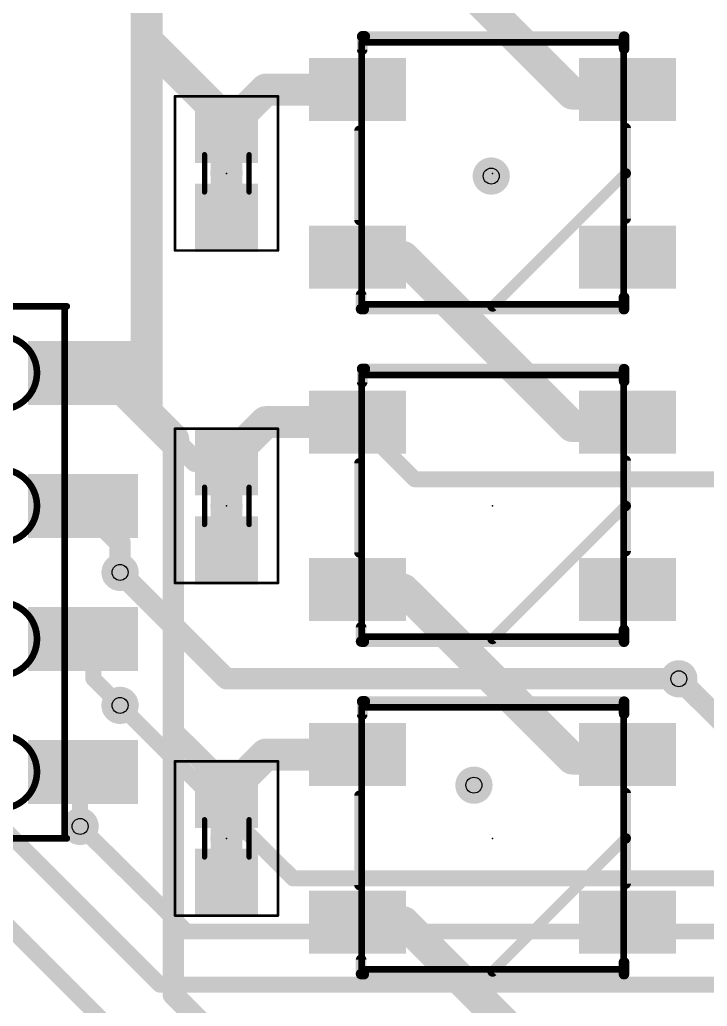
# Model space of a CAD drawing. Extents: x -17 to 51, y -3 to 114.
# Drawn here: x 6.21 to 19.34, y 18.38 to 37.22 of the extents above; entities that cross this region are included whole.
import ezdxf

# ---------------------------------------------------------------- set-up
doc = ezdxf.new("R2010")
doc.units = 0
for name, color, linetype in [('1', 22, 'CONTINUOUS'), ('16', 175, 'CONTINUOUS'), ('18', 82, 'CONTINUOUS'), ('21', 253, 'CONTINUOUS'), ('23', 7, 'CONTINUOUS'), ('29', 253, 'CONTINUOUS'), ('31', 253, 'CONTINUOUS'), ('35', 253, 'CONTINUOUS'), ('39', 22, 'CONTINUOUS'), ('44', 253, 'CONTINUOUS'), ('51', 253, 'CONTINUOUS')]:
    doc.layers.add(name, color=color, linetype=linetype)

# ---------------------------------------------------------------- blocks, each defined once
blk = doc.blocks.new('RECT')
blk.add_solid([(-0.5, -0.5), (0.5, -0.5), (-0.5, 0.5), (0.5, 0.5)])
blk = doc.blocks.new('ROUNDV')
at = {"const_width": 0.5}
blk.add_lwpolyline([(0, -0.25, 1), (0, 0.25, 1), (0, -0.25)], format="xyb", dxfattribs=at)

msp = doc.modelspace()

# ---------------------------------------------------------------- linework, layer by layer
at = {"layer": '1'}
for points, const_width in [([(8.636, 43.18), (8.636, 36.83)], 0.6096), ([(13.538, 39.04), (16.764, 35.814)], 0.6096), ([(8.636, 36.83), (8.636, 29.718)], 0.6096), ([(10.16, 35.306), (8.636, 36.83)], 0.6096), ([(10.91, 35.89), (10.16, 35.14)], 0.6096), ([(12.663, 35.89), (10.91, 35.89)], 0.6096), ([(17.741, 35.814), (17.817, 35.89)], 0.6096), ([(16.764, 35.814), (17.741, 35.814)], 0.6096), ([(10.16, 35.14), (10.16, 35.306)], 0.6096), ([(12.663, 32.69), (13.538, 32.69)], 0.6096), ([(13.538, 32.69), (16.764, 29.464)], 0.6096), ([(7.422, 30.48), (7.874, 30.48)], 0.6096), ([(7.874, 30.48), (8.636, 29.718)], 0.6096), ([(8.636, 29.718), (8.89, 29.464)], 0.6096), ([(8.89, 29.464), (9.144, 29.21)], 0.6096), ([(10.91, 29.54), (10.16, 28.79)], 0.6096), ([(12.663, 29.54), (10.91, 29.54)], 0.6096), ([(16.764, 29.464), (17.893, 29.464)], 0.6096), ([(17.893, 29.464), (17.817, 29.54)], 0.6096), ([(18.288, 29.464), (17.893, 29.464)], 0.6096), ([(9.564, 28.79), (8.89, 29.464)], 0.4064), ([(13.755, 28.448), (12.663, 29.54)], 0.3048), ([(9.144, 29.21), (9.144, 23.622)], 0.4064), ([(10.16, 28.79), (9.564, 28.79)], 0.4064), ([(21.082, 28.448), (13.755, 28.448)], 0.3048), ([(8.128, 27.234), (7.422, 27.94)], 0.4064), ([(8.128, 26.67), (8.128, 27.234)], 0.4064), ([(12.663, 26.34), (13.538, 26.34)], 0.6096), ([(13.538, 26.34), (16.764, 23.114)], 0.6096), ([(7.62, 25.202), (7.422, 25.4)], 0.3048), ([(7.62, 24.638), (7.62, 25.202)], 0.3048), ([(8.128, 24.13), (7.62, 24.638)], 0.3048), ([(20.704, 22.73), (18.796, 24.638)], 0.4064), ([(9.144, 23.622), (9.144, 18.606)], 0.4064), ([(10.16, 22.606), (9.144, 23.622)], 0.4064), ([(10.91, 23.19), (10.16, 22.44)], 0.6096), ([(12.663, 23.19), (10.91, 23.19)], 0.6096), ([(16.764, 23.114), (17.741, 23.114)], 0.6096), ([(17.741, 23.114), (17.817, 23.19)], 0.6096), ([(7.366, 22.804), (7.422, 22.86)], 0.3048), ([(7.366, 21.8186), (7.366, 22.804)], 0.3048), ([(10.16, 22.44), (10.16, 22.606)], 0.4064), ([(12.663, 19.99), (13.538, 19.99)], 0.6096), ([(13.538, 19.99), (16.764, 16.764)], 0.6096), ([(9.144, 18.606), (10.91, 16.84)], 0.4064)]:
    msp.add_lwpolyline(points, dxfattribs=dict(at, const_width=const_width))
for points, const_width in [([(8.7438, 36.9378, 1), (8.5282, 36.7222)], 0.3048), ([(8.7884, 36.83, 1), (8.4836, 36.83)], 0.3048), ([(8.4836, 36.83, 1), (8.7884, 36.83)], 0.3048), ([(10.91, 36.0424, 1), (10.91, 35.7376)], 0.3048), ([(11.0178, 35.7822, 1), (10.8022, 35.9978)], 0.3048), ([(12.663, 35.7376, 1), (12.663, 36.0424)], 0.3048), ([(17.9248, 35.7822, 1), (17.7092, 35.9978)], 0.3048), ([(16.764, 35.9664, 1), (16.764, 35.6616)], 0.3048), ([(16.6562, 35.7062, 1), (16.8718, 35.9218)], 0.3048), ([(17.6332, 35.9218, 1), (17.8488, 35.7062)], 0.3048), ([(17.741, 35.6616, 1), (17.741, 35.9664)], 0.3048), ([(10.3124, 35.306, 1), (10.0076, 35.306)], 0.3048), ([(10.0522, 35.1982, 1), (10.2678, 35.4138)], 0.3048), ([(10.0522, 35.2478, 1), (10.2678, 35.0322)], 0.3048), ([(10.0076, 35.14, 1), (10.3124, 35.14)], 0.3048), ([(12.663, 32.8424, 1), (12.663, 32.5376)], 0.3048), ([(13.6458, 32.7978, 1), (13.4302, 32.5822)], 0.3048), ([(13.538, 32.5376, 1), (13.538, 32.8424)], 0.3048), ([(7.422, 30.6324, 1), (7.422, 30.3276)], 0.3048), ([(7.9818, 30.5878, 1), (7.7662, 30.3722)], 0.3048), ([(7.874, 30.3276, 1), (7.874, 30.6324)], 0.3048), ([(8.7438, 29.8258, 1), (8.5282, 29.6102)], 0.3048), ([(8.5282, 29.6102, 1), (8.7438, 29.8258)], 0.3048), ([(8.4836, 29.718, 1), (8.7884, 29.718)], 0.3048), ([(8.9978, 29.5718, 1), (8.7822, 29.3562)], 0.3048), ([(10.91, 29.6924, 1), (10.91, 29.3876)], 0.3048), ([(11.0178, 29.4322, 1), (10.8022, 29.6478)], 0.3048), ([(12.663, 29.3876, 1), (12.663, 29.6924)], 0.3048), ([(16.764, 29.6164, 1), (16.764, 29.3116)], 0.3048), ([(17.9248, 29.6478, 1), (17.7092, 29.4322)], 0.3048), ([(17.893, 29.6164, 1), (17.893, 29.3116)], 0.3048), ([(17.893, 29.3116, 1), (17.893, 29.6164)], 0.3048), ([(18.288, 29.3116, 1), (18.288, 29.6164)], 0.3048), ([(8.7822, 29.3562, 1), (8.9978, 29.5718)], 0.3048), ([(8.9618, 29.5358, 1), (8.8182, 29.3922)], 0.2032), ([(12.7169, 29.5939, 1), (12.6091, 29.4861)], 0.1524), ([(16.6562, 29.3562, 1), (16.8718, 29.5718)], 0.3048), ([(17.7852, 29.3562, 1), (18.0008, 29.5718)], 0.3048), ([(9.0362, 29.1022, 1), (9.2518, 29.3178)], 0.3048), ([(9.2456, 29.21, 1), (9.0424, 29.21)], 0.2032), ([(10.0522, 28.8978, 1), (10.2678, 28.6822)], 0.3048), ([(9.564, 28.8916, 1), (9.564, 28.6884)], 0.2032), ([(9.4922, 28.7182, 1), (9.6358, 28.8618)], 0.2032), ([(10.16, 28.6884, 1), (10.16, 28.8916)], 0.2032), ([(13.755, 28.5242, 1), (13.755, 28.3718)], 0.1524), ([(13.7011, 28.3941, 1), (13.8089, 28.5019)], 0.1524), ([(7.4938, 28.0118, 1), (7.3502, 27.8682)], 0.2032), ([(8.2296, 27.234, 1), (8.0264, 27.234)], 0.2032), ([(8.0562, 27.1622, 1), (8.1998, 27.3058)], 0.2032), ([(8.0264, 26.67, 1), (8.2296, 26.67)], 0.2032), ([(12.663, 26.4924, 1), (12.663, 26.1876)], 0.3048), ([(13.6458, 26.4478, 1), (13.4302, 26.2322)], 0.3048), ([(13.538, 26.1876, 1), (13.538, 26.4924)], 0.3048), ([(7.4759, 25.4539, 1), (7.3681, 25.3461)], 0.1524), ([(7.6962, 25.202, 1), (7.5438, 25.202)], 0.1524), ([(7.5661, 25.1481, 1), (7.6739, 25.2559)], 0.1524), ([(7.6739, 24.6919, 1), (7.5661, 24.5841)], 0.1524), ([(7.5438, 24.638, 1), (7.6962, 24.638)], 0.1524), ([(18.8678, 24.7098, 1), (18.7242, 24.5662)], 0.2032), ([(8.0741, 24.0761, 1), (8.1819, 24.1839)], 0.1524), ([(9.2456, 23.622, 1), (9.0424, 23.622)], 0.2032), ([(9.2158, 23.6938, 1), (9.0722, 23.5502)], 0.2032), ([(9.0424, 23.622, 1), (9.2456, 23.622)], 0.2032), ([(10.91, 23.3424, 1), (10.91, 23.0376)], 0.3048), ([(11.0178, 23.0822, 1), (10.8022, 23.2978)], 0.3048), ([(12.663, 23.0376, 1), (12.663, 23.3424)], 0.3048), ([(16.764, 23.2664, 1), (16.764, 22.9616)], 0.3048), ([(16.6562, 23.0062, 1), (16.8718, 23.2218)], 0.3048), ([(17.6332, 23.2218, 1), (17.8488, 23.0062)], 0.3048), ([(17.9248, 23.0822, 1), (17.7092, 23.2978)], 0.3048), ([(17.741, 22.9616, 1), (17.741, 23.2664)], 0.3048), ([(7.4759, 22.8061, 1), (7.3681, 22.9139)], 0.1524), ([(7.4422, 22.804, 1), (7.2898, 22.804)], 0.1524), ([(7.3121, 22.8579, 1), (7.4199, 22.7501)], 0.1524), ([(10.2616, 22.606, 1), (10.0584, 22.606)], 0.2032), ([(10.0522, 22.5478, 1), (10.2678, 22.3322)], 0.3048), ([(10.0882, 22.5342, 1), (10.2318, 22.6778)], 0.2032), ([(10.0584, 22.44, 1), (10.2616, 22.44)], 0.2032), ([(7.2898, 21.8186, 1), (7.4422, 21.8186)], 0.1524), ([(12.663, 20.1424, 1), (12.663, 19.8376)], 0.3048), ([(13.6458, 20.0978, 1), (13.4302, 19.8822)], 0.3048), ([(13.538, 19.8376, 1), (13.538, 20.1424)], 0.3048), ([(9.0424, 18.606, 1), (9.2456, 18.606)], 0.2032), ([(9.2158, 18.6778, 1), (9.0722, 18.5342)], 0.2032)]:
    msp.add_lwpolyline(points, format="xyb", dxfattribs=dict(at, const_width=const_width))
at = {"layer": '16'}
for points, const_width in [([(10.16, 24.638), (8.128, 26.67)], 0.4064), ([(18.796, 24.638), (10.16, 24.638)], 0.4064), ([(8.89, 18.796), (3.556, 24.13)], 0.3048), ([(11.43, 20.828), (8.128, 24.13)], 0.3048), ([(8.128, 17.78), (3.556, 22.352)], 0.3048), ([(9.398, 19.812), (7.366, 21.8186)], 0.3048), ([(21.844, 20.828), (11.43, 20.828)], 0.3048), ([(21.336, 19.812), (9.398, 19.812)], 0.3048), ([(21.336, 18.796), (8.89, 18.796)], 0.3048)]:
    msp.add_lwpolyline(points, dxfattribs=dict(at, const_width=const_width))
for points, const_width in [([(8.1998, 26.7418, 1), (8.0562, 26.5982)], 0.2032), ([(10.16, 24.7396, 1), (10.16, 24.5364)], 0.2032), ([(10.0882, 24.5662, 1), (10.2318, 24.7098)], 0.2032), ([(18.796, 24.5364, 1), (18.796, 24.7396)], 0.2032), ([(8.1819, 24.1839, 1), (8.0741, 24.0761)], 0.1524), ([(7.4195, 21.8728, 1), (7.3125, 21.7644)], 0.1524), ([(11.43, 20.9042, 1), (11.43, 20.7518)], 0.1524), ([(11.3761, 20.7741, 1), (11.4839, 20.8819)], 0.1524), ([(9.398, 19.8882, 1), (9.398, 19.7358)], 0.1524), ([(9.3445, 19.7578, 1), (9.4515, 19.8662)], 0.1524), ([(8.89, 18.8722, 1), (8.89, 18.7198)], 0.1524), ([(8.8361, 18.7421, 1), (8.9439, 18.8499)], 0.1524)]:
    msp.add_lwpolyline(points, format="xyb", dxfattribs=dict(at, const_width=const_width))
at = {"layer": '21'}
for points, const_width in [([(12.7508, 36.6522), (12.7508, 36.9062)], 0.2032), ([(12.7508, 36.9062), (12.8016, 36.9062)], 0.2032), ([(12.8016, 36.9062), (12.8016, 36.9011)], 0.2032), ([(12.8016, 36.9011), (17.7521, 36.9011)], 0.2032), ([(17.7521, 36.9011), (17.7521, 36.67)], 0.2032), ([(17.78, 35.1536), (17.78, 34.29)], 0.2032), ([(12.7, 33.401), (12.7, 35.1028)], 0.2032), ([(10.1905, 34.29), (10.1295, 34.29)], 0.5588), ([(17.78, 34.29), (15.24, 31.75)], 0.2032), ([(17.78, 34.29), (17.78, 33.4264)], 0.2032), ([(12.7305, 31.971), (12.7305, 31.6992)], 0.2032), ([(17.7495, 31.6967), (17.7495, 31.9227)], 0.2032), ([(2.032, 31.75), (7.112, 31.75)], 0.127), ([(12.7305, 31.6992), (12.7813, 31.6992)], 0.2032), ([(12.7813, 31.6992), (12.7813, 31.6967)], 0.2032), ([(12.7813, 31.6967), (17.7495, 31.6967)], 0.2032), ([(12.7508, 30.3022), (12.7508, 30.5562)], 0.2032), ([(12.7508, 30.5562), (12.8016, 30.5562)], 0.2032), ([(12.8016, 30.5562), (12.8016, 30.5511)], 0.2032), ([(12.8016, 30.5511), (17.7521, 30.5511)], 0.2032), ([(17.7521, 30.5511), (17.7521, 30.32)], 0.2032), ([(12.7, 27.051), (12.7, 28.7528)], 0.2032), ([(17.78, 28.8036), (17.78, 27.94)], 0.2032), ([(10.1905, 27.94), (10.1295, 27.94)], 0.5588), ([(17.78, 27.94), (15.24, 25.4)], 0.2032), ([(17.78, 27.94), (17.78, 27.0764)], 0.2032), ([(12.7305, 25.621), (12.7305, 25.3492)], 0.2032), ([(17.7495, 25.3467), (17.7495, 25.5727)], 0.2032), ([(12.7305, 25.3492), (12.7813, 25.3492)], 0.2032), ([(12.7813, 25.3492), (12.7813, 25.3467)], 0.2032), ([(12.7813, 25.3467), (17.7495, 25.3467)], 0.2032), ([(12.7508, 23.9522), (12.7508, 24.2062)], 0.2032), ([(12.7508, 24.2062), (12.8016, 24.2062)], 0.2032), ([(12.8016, 24.2062), (12.8016, 24.2011)], 0.2032), ([(12.8016, 24.2011), (17.7521, 24.2011)], 0.2032), ([(17.7521, 24.2011), (17.7521, 23.97)], 0.2032), ([(12.7, 20.701), (12.7, 22.4028)], 0.2032), ([(17.78, 22.4536), (17.78, 21.59)], 0.2032), ([(10.1905, 21.59), (10.1295, 21.59)], 0.5588), ([(17.78, 21.59), (15.24, 19.05)], 0.2032), ([(17.78, 21.59), (17.78, 20.7264)], 0.2032), ([(2.032, 21.59), (7.112, 21.59)], 0.127), ([(12.7305, 19.271), (12.7305, 18.9992)], 0.2032), ([(17.7495, 18.9967), (17.7495, 19.2227)], 0.2032), ([(12.7305, 18.9992), (12.7813, 18.9992)], 0.2032), ([(12.7813, 18.9992), (12.7813, 18.9967)], 0.2032), ([(12.7813, 18.9967), (17.7495, 18.9967)], 0.2032)]:
    msp.add_lwpolyline(points, dxfattribs=dict(at, const_width=const_width))
for points, const_width in [([(12.8016, 36.9062, 1), (12.7, 36.9062)], 0.1016), ([(12.7508, 36.957, 1), (12.7508, 36.8554)], 0.1016), ([(12.8524, 36.9062, 1), (12.7508, 36.9062)], 0.1016), ([(12.8016, 36.9519, 1), (12.8016, 36.8503)], 0.1016), ([(12.7508, 36.9011, 1), (12.8524, 36.9011)], 0.1016), ([(12.8016, 36.8554, 1), (12.8016, 36.957)], 0.1016), ([(17.8029, 36.9011, 1), (17.7013, 36.9011)], 0.1016), ([(17.7521, 36.8503, 1), (17.7521, 36.9519)], 0.1016), ([(12.7, 36.6522, 1), (12.8016, 36.6522)], 0.1016), ([(17.7013, 36.67, 1), (17.8029, 36.67)], 0.1016), ([(17.8308, 35.1536, 1), (17.7292, 35.1536)], 0.1016), ([(12.7508, 35.1028, 1), (12.6492, 35.1028)], 0.1016), ([(10.1295, 34.4297, 1), (10.1295, 34.1503)], 0.2794), ([(10.1905, 34.1503, 1), (10.1905, 34.4297)], 0.2794), ([(17.8308, 34.29, 1), (17.7292, 34.29)], 0.1016), ([(17.7292, 34.29, 1), (17.8308, 34.29)], 0.1016), ([(17.8159, 34.2541, 1), (17.7441, 34.3259)], 0.1016), ([(12.6492, 33.401, 1), (12.7508, 33.401)], 0.1016), ([(17.7292, 33.4264, 1), (17.8308, 33.4264)], 0.1016), ([(12.7813, 31.971, 1), (12.6797, 31.971)], 0.1016), ([(17.8003, 31.9227, 1), (17.6987, 31.9227)], 0.1016), ([(7.112, 31.7183, 1), (7.112, 31.7817)], 0.0635), ([(12.7305, 31.75, 1), (12.7305, 31.6484)], 0.1016), ([(12.6797, 31.6992, 1), (12.7813, 31.6992)], 0.1016), ([(12.8321, 31.6992, 1), (12.7305, 31.6992)], 0.1016), ([(12.7813, 31.7475, 1), (12.7813, 31.6459)], 0.1016), ([(12.7305, 31.6967, 1), (12.8321, 31.6967)], 0.1016), ([(12.7813, 31.6484, 1), (12.7813, 31.75)], 0.1016), ([(15.2041, 31.7859, 1), (15.2759, 31.7141)], 0.1016), ([(17.6987, 31.6967, 1), (17.8003, 31.6967)], 0.1016), ([(17.7495, 31.6459, 1), (17.7495, 31.7475)], 0.1016), ([(12.8016, 30.5562, 1), (12.7, 30.5562)], 0.1016), ([(12.7508, 30.607, 1), (12.7508, 30.5054)], 0.1016), ([(12.8524, 30.5562, 1), (12.7508, 30.5562)], 0.1016), ([(12.8016, 30.6019, 1), (12.8016, 30.5003)], 0.1016), ([(12.7508, 30.5511, 1), (12.8524, 30.5511)], 0.1016), ([(12.8016, 30.5054, 1), (12.8016, 30.607)], 0.1016), ([(17.8029, 30.5511, 1), (17.7013, 30.5511)], 0.1016), ([(17.7521, 30.5003, 1), (17.7521, 30.6019)], 0.1016), ([(12.7, 30.3022, 1), (12.8016, 30.3022)], 0.1016), ([(17.7013, 30.32, 1), (17.8029, 30.32)], 0.1016), ([(12.7508, 28.7528, 1), (12.6492, 28.7528)], 0.1016), ([(17.8308, 28.8036, 1), (17.7292, 28.8036)], 0.1016), ([(10.1295, 28.0797, 1), (10.1295, 27.8003)], 0.2794), ([(10.1905, 27.8003, 1), (10.1905, 28.0797)], 0.2794), ([(17.8308, 27.94, 1), (17.7292, 27.94)], 0.1016), ([(17.7292, 27.94, 1), (17.8308, 27.94)], 0.1016), ([(17.8159, 27.9041, 1), (17.7441, 27.9759)], 0.1016), ([(12.6492, 27.051, 1), (12.7508, 27.051)], 0.1016), ([(17.7292, 27.0764, 1), (17.8308, 27.0764)], 0.1016), ([(12.7813, 25.621, 1), (12.6797, 25.621)], 0.1016), ([(17.8003, 25.5727, 1), (17.6987, 25.5727)], 0.1016), ([(12.7305, 25.4, 1), (12.7305, 25.2984)], 0.1016), ([(12.8321, 25.3492, 1), (12.7305, 25.3492)], 0.1016), ([(12.7813, 25.3975, 1), (12.7813, 25.2959)], 0.1016), ([(12.7813, 25.2984, 1), (12.7813, 25.4)], 0.1016), ([(15.2041, 25.4359, 1), (15.2759, 25.3641)], 0.1016), ([(17.7495, 25.2959, 1), (17.7495, 25.3975)], 0.1016), ([(12.6797, 25.3492, 1), (12.7813, 25.3492)], 0.1016), ([(12.7305, 25.3467, 1), (12.8321, 25.3467)], 0.1016), ([(17.6987, 25.3467, 1), (17.8003, 25.3467)], 0.1016), ([(12.8016, 24.2062, 1), (12.7, 24.2062)], 0.1016), ([(12.7508, 24.257, 1), (12.7508, 24.1554)], 0.1016), ([(12.8524, 24.2062, 1), (12.7508, 24.2062)], 0.1016), ([(12.8016, 24.1554, 1), (12.8016, 24.257)], 0.1016), ([(12.8016, 24.2519, 1), (12.8016, 24.1503)], 0.1016), ([(12.7508, 24.2011, 1), (12.8524, 24.2011)], 0.1016), ([(17.8029, 24.2011, 1), (17.7013, 24.2011)], 0.1016), ([(17.7521, 24.1503, 1), (17.7521, 24.2519)], 0.1016), ([(12.7, 23.9522, 1), (12.8016, 23.9522)], 0.1016), ([(17.7013, 23.97, 1), (17.8029, 23.97)], 0.1016), ([(12.7508, 22.4028, 1), (12.6492, 22.4028)], 0.1016), ([(17.8308, 22.4536, 1), (17.7292, 22.4536)], 0.1016), ([(10.1295, 21.7297, 1), (10.1295, 21.4503)], 0.2794), ([(10.1905, 21.4503, 1), (10.1905, 21.7297)], 0.2794), ([(17.8308, 21.59, 1), (17.7292, 21.59)], 0.1016), ([(17.8159, 21.5541, 1), (17.7441, 21.6259)], 0.1016), ([(7.112, 21.5583, 1), (7.112, 21.6217)], 0.0635), ([(17.7292, 21.59, 1), (17.8308, 21.59)], 0.1016), ([(12.6492, 20.701, 1), (12.7508, 20.701)], 0.1016), ([(17.7292, 20.7264, 1), (17.8308, 20.7264)], 0.1016), ([(12.7813, 19.271, 1), (12.6797, 19.271)], 0.1016), ([(17.8003, 19.2227, 1), (17.6987, 19.2227)], 0.1016), ([(12.7305, 19.05, 1), (12.7305, 18.9484)], 0.1016), ([(12.6797, 18.9992, 1), (12.7813, 18.9992)], 0.1016), ([(12.8321, 18.9992, 1), (12.7305, 18.9992)], 0.1016), ([(12.7813, 19.0475, 1), (12.7813, 18.9459)], 0.1016), ([(12.7305, 18.9967, 1), (12.8321, 18.9967)], 0.1016), ([(12.7813, 18.9484, 1), (12.7813, 19.05)], 0.1016), ([(15.2041, 19.0859, 1), (15.2759, 19.0141)], 0.1016), ([(17.6987, 18.9967, 1), (17.8003, 18.9967)], 0.1016), ([(17.7495, 18.9459, 1), (17.7495, 19.0475)], 0.1016)]:
    msp.add_lwpolyline(points, format="xyb", dxfattribs=dict(at, const_width=const_width))
at = {"layer": '23'}
for p in [(10.16, 34.29), (15.24, 34.29), (10.16, 27.94), (15.24, 27.94), (10.16, 21.59), (15.24, 21.59)]:
    msp.add_point(p, dxfattribs=at)
at = {"layer": '39', "const_width": 0.0508}
for points in [[(9.177, 32.817), (9.177, 35.763)], [(9.177, 35.763), (11.143, 35.763)], [(11.143, 35.763), (11.143, 32.817)], [(11.143, 32.817), (9.177, 32.817)], [(9.177, 26.467), (9.177, 29.413)], [(9.177, 29.413), (11.143, 29.413)], [(11.143, 29.413), (11.143, 26.467)], [(11.143, 26.467), (9.177, 26.467)], [(9.177, 20.117), (9.177, 23.063)], [(9.177, 23.063), (11.143, 23.063)], [(11.143, 23.063), (11.143, 20.117)], [(11.143, 20.117), (9.177, 20.117)]]:
    msp.add_lwpolyline(points, dxfattribs=at)
at = {"layer": '39', "const_width": 0.0254}
for points in [[(9.1897, 35.763, 1), (9.1643, 35.763)], [(9.177, 35.7757, 1), (9.177, 35.7503)], [(11.1557, 35.763, 1), (11.1303, 35.763)], [(11.143, 35.7503, 1), (11.143, 35.7757)], [(9.177, 32.8297, 1), (9.177, 32.8043)], [(9.1643, 32.817, 1), (9.1897, 32.817)], [(11.1303, 32.817, 1), (11.1557, 32.817)], [(11.143, 32.8043, 1), (11.143, 32.8297)], [(9.1897, 29.413, 1), (9.1643, 29.413)], [(9.177, 29.4257, 1), (9.177, 29.4003)], [(11.1557, 29.413, 1), (11.1303, 29.413)], [(11.143, 29.4003, 1), (11.143, 29.4257)], [(9.177, 26.4797, 1), (9.177, 26.4543)], [(9.1643, 26.467, 1), (9.1897, 26.467)], [(11.1303, 26.467, 1), (11.1557, 26.467)], [(11.143, 26.4543, 1), (11.143, 26.4797)], [(9.1897, 23.063, 1), (9.1643, 23.063)], [(9.177, 23.0757, 1), (9.177, 23.0503)], [(11.1557, 23.063, 1), (11.1303, 23.063)], [(11.143, 23.0503, 1), (11.143, 23.0757)], [(9.177, 20.1297, 1), (9.177, 20.1043)], [(9.1643, 20.117, 1), (9.1897, 20.117)], [(11.1303, 20.117, 1), (11.1557, 20.117)], [(11.143, 20.1043, 1), (11.143, 20.1297)]]:
    msp.add_lwpolyline(points, format="xyb", dxfattribs=at)
at = {"layer": '44'}
for centre in [(15.2146, 34.2392), (8.128, 26.67), (18.796, 24.638), (8.128, 24.13), (14.8844, 22.606), (7.366, 21.8186)]:
    msp.add_circle(centre, 0.1524, dxfattribs=at)
at = {"layer": '51'}
for points, const_width in [([(12.74, 36.8218, 1), (12.74, 36.7582)], 0.0635), ([(12.7718, 36.79, 1), (12.7082, 36.79)], 0.0635), ([(17.7718, 36.79, 1), (17.7083, 36.79)], 0.0635), ([(17.74, 36.7582, 1), (17.74, 36.8218)], 0.0635), ([(9.7664, 34.646, 1), (9.7156, 34.646)], 0.0508), ([(10.6174, 34.646, 1), (10.5666, 34.646)], 0.0508), ([(9.7156, 33.934, 1), (9.7664, 33.934)], 0.0508), ([(10.5666, 33.934, 1), (10.6174, 33.934)], 0.0508), ([(12.74, 31.8218, 1), (12.74, 31.7583)], 0.0635), ([(17.74, 31.7583, 1), (17.74, 31.8218)], 0.0635), ([(7.1037, 31.75, 1), (7.0403, 31.75)], 0.0635), ([(7.072, 31.7183, 1), (7.072, 31.7817)], 0.0635), ([(12.7082, 31.79, 1), (12.7718, 31.79)], 0.0635), ([(17.7083, 31.79, 1), (17.7718, 31.79)], 0.0635), ([(5.842, 29.78, 1), (5.842, 31.18, 1), (5.842, 29.78)], 0.127), ([(12.7718, 30.44, 1), (12.7082, 30.44)], 0.0635), ([(12.74, 30.4718, 1), (12.74, 30.4083)], 0.0635), ([(17.7718, 30.44, 1), (17.7083, 30.44)], 0.0635), ([(17.74, 30.4083, 1), (17.74, 30.4718)], 0.0635), ([(5.842, 27.24, 1), (5.842, 28.64, 1), (5.842, 27.24)], 0.127), ([(9.7664, 28.296, 1), (9.7156, 28.296)], 0.0508), ([(10.6174, 28.296, 1), (10.5666, 28.296)], 0.0508), ([(9.7156, 27.584, 1), (9.7664, 27.584)], 0.0508), ([(10.5666, 27.584, 1), (10.6174, 27.584)], 0.0508), ([(5.842, 24.7, 1), (5.842, 26.1, 1), (5.842, 24.7)], 0.127), ([(12.7082, 25.44, 1), (12.7718, 25.44)], 0.0635), ([(12.74, 25.4718, 1), (12.74, 25.4083)], 0.0635), ([(17.7083, 25.44, 1), (17.7718, 25.44)], 0.0635), ([(17.74, 25.4083, 1), (17.74, 25.4718)], 0.0635), ([(12.7718, 24.09, 1), (12.7082, 24.09)], 0.0635), ([(12.74, 24.1217, 1), (12.74, 24.0583)], 0.0635), ([(17.7718, 24.09, 1), (17.7083, 24.09)], 0.0635), ([(17.74, 24.0583, 1), (17.74, 24.1217)], 0.0635), ([(5.842, 22.16, 1), (5.842, 23.56, 1), (5.842, 22.16)], 0.127), ([(9.7664, 21.946, 1), (9.7156, 21.946)], 0.0508), ([(10.6174, 21.946, 1), (10.5666, 21.946)], 0.0508), ([(7.0403, 21.59, 1), (7.1037, 21.59)], 0.0635), ([(7.072, 21.5583, 1), (7.072, 21.6217)], 0.0635), ([(9.7156, 21.234, 1), (9.7664, 21.234)], 0.0508), ([(10.5666, 21.234, 1), (10.6174, 21.234)], 0.0508), ([(12.7082, 19.09, 1), (12.7718, 19.09)], 0.0635), ([(12.74, 19.1217, 1), (12.74, 19.0583)], 0.0635), ([(17.7083, 19.09, 1), (17.7718, 19.09)], 0.0635), ([(17.74, 19.0583, 1), (17.74, 19.1217)], 0.0635)]:
    msp.add_lwpolyline(points, format="xyb", dxfattribs=dict(at, const_width=const_width))
for points, const_width in [([(12.74, 36.79), (12.74, 31.79)], 0.127), ([(17.74, 36.79), (12.74, 36.79)], 0.127), ([(17.74, 31.79), (17.74, 36.79)], 0.127), ([(9.741, 34.646), (9.741, 33.934)], 0.1016), ([(10.592, 34.646), (10.592, 33.934)], 0.1016), ([(12.74, 31.79), (17.74, 31.79)], 0.127), ([(2.072, 31.75), (7.072, 31.75)], 0.127), ([(7.072, 31.75), (7.072, 21.59)], 0.127), ([(12.74, 30.44), (12.74, 25.44)], 0.127), ([(17.74, 30.44), (12.74, 30.44)], 0.127), ([(17.74, 25.44), (17.74, 30.44)], 0.127), ([(9.741, 28.296), (9.741, 27.584)], 0.1016), ([(10.592, 28.296), (10.592, 27.584)], 0.1016), ([(12.74, 25.44), (17.74, 25.44)], 0.127), ([(12.74, 24.09), (12.74, 19.09)], 0.127), ([(17.74, 24.09), (12.74, 24.09)], 0.127), ([(17.74, 19.09), (17.74, 24.09)], 0.127), ([(9.741, 21.946), (9.741, 21.234)], 0.1016), ([(10.592, 21.946), (10.592, 21.234)], 0.1016), ([(7.072, 21.59), (2.072, 21.59)], 0.127), ([(12.74, 19.09), (17.74, 19.09)], 0.127)]:
    msp.add_lwpolyline(points, dxfattribs=dict(at, const_width=const_width))

# ---------------------------------------------------------------- block references
at = {"layer": '1', "xscale": 1.651}
for p in [(12.663, 35.89), (17.817, 35.89), (12.663, 32.69), (17.817, 32.69), (12.663, 29.54), (17.817, 29.54), (12.663, 26.34), (17.817, 26.34), (12.663, 23.19), (17.817, 23.19), (12.663, 19.99), (17.817, 19.99)]:
    msp.add_blockref('RECT', p, dxfattribs=at)
at = {"layer": '1', "xscale": 1.1, "rotation": 270}
for p in [(10.16, 35.14), (10.16, 33.44), (10.16, 28.79), (10.16, 27.09), (10.16, 22.44), (10.16, 20.74)]:
    msp.add_blockref('RECT', p, dxfattribs=at)
at = {"layer": '1', "xscale": 1.02, "yscale": 1.9, "rotation": 90}
for p in [(7.422, 30.48), (7.422, 27.94), (7.422, 25.4), (7.422, 22.86)]:
    msp.add_blockref('RECT', p, dxfattribs=at)
at = {"layer": '18', "xscale": 0.7112, "yscale": 0.7112}
for p in [(15.2146, 34.2392), (15.2146, 34.2392), (8.128, 26.67), (8.128, 26.67), (18.796, 24.638), (18.796, 24.638), (8.128, 24.13), (8.128, 24.13), (14.8844, 22.606), (14.8844, 22.606), (7.366, 21.8186), (7.366, 21.8186)]:
    msp.add_blockref('ROUNDV', p, dxfattribs=at)
at = {"layer": '29', "xscale": 1.8542, "yscale": 1.2032}
for p in [(12.663, 35.89), (17.817, 35.89), (12.663, 32.69), (17.817, 32.69), (12.663, 29.54), (17.817, 29.54), (12.663, 26.34), (17.817, 26.34), (12.663, 23.19), (17.817, 23.19), (12.663, 19.99), (17.817, 19.99)]:
    msp.add_blockref('RECT', p, dxfattribs=at)
at = {"layer": '29'}
for p, xscale, yscale, rotation in [((10.16, 35.14), 1.3032, 1.2032, 270), ((10.16, 33.44), 1.3032, 1.2032, 270), ((7.422, 30.48), 1.2232, 2.1032, 90), ((10.16, 28.79), 1.3032, 1.2032, 270), ((7.422, 27.94), 1.2232, 2.1032, 90), ((10.16, 27.09), 1.3032, 1.2032, 270), ((7.422, 25.4), 1.2232, 2.1032, 90), ((7.422, 22.86), 1.2232, 2.1032, 90), ((10.16, 22.44), 1.3032, 1.2032, 270), ((10.16, 20.74), 1.3032, 1.2032, 270)]:
    msp.add_blockref('RECT', p, dxfattribs=dict(at, xscale=xscale, yscale=yscale, rotation=rotation))
at = {"layer": '31', "xscale": 1.651}
for p in [(12.663, 35.89), (17.817, 35.89), (12.663, 32.69), (17.817, 32.69), (12.663, 29.54), (17.817, 29.54), (12.663, 26.34), (17.817, 26.34), (12.663, 23.19), (17.817, 23.19), (12.663, 19.99), (17.817, 19.99)]:
    msp.add_blockref('RECT', p, dxfattribs=at)
at = {"layer": '31', "xscale": 1.1, "rotation": 270}
for p in [(10.16, 35.14), (10.16, 33.44), (10.16, 28.79), (10.16, 27.09), (10.16, 22.44), (10.16, 20.74)]:
    msp.add_blockref('RECT', p, dxfattribs=at)
at = {"layer": '31', "xscale": 1.02, "yscale": 1.9, "rotation": 90}
for p in [(7.422, 30.48), (7.422, 27.94), (7.422, 25.4), (7.422, 22.86)]:
    msp.add_blockref('RECT', p, dxfattribs=at)
at = {"layer": '35', "xscale": 0.3998, "yscale": 0.6, "rotation": 270}
for p in [(10.16, 34.29), (10.16, 27.94), (10.16, 21.59)]:
    msp.add_blockref('RECT', p, dxfattribs=at)
at = {"layer": '51', "rotation": 270}
for p, xscale, yscale in [((10.1651, 34.8782), 0.5001, 0.95), ((10.1651, 33.7097), 0.5001, 0.95), ((7.522, 30.48), 0.6, 0.8), ((10.1651, 28.5282), 0.5001, 0.95), ((7.522, 27.94), 0.6, 0.8), ((10.1651, 27.3598), 0.5001, 0.95), ((7.522, 25.4), 0.6, 0.8), ((7.522, 22.86), 0.6, 0.8), ((10.1651, 22.1782), 0.5001, 0.95), ((10.1651, 21.0098), 0.5001, 0.95)]:
    msp.add_blockref('RECT', p, dxfattribs=dict(at, xscale=xscale, yscale=yscale))

doc.saveas('drawing.dxf')
